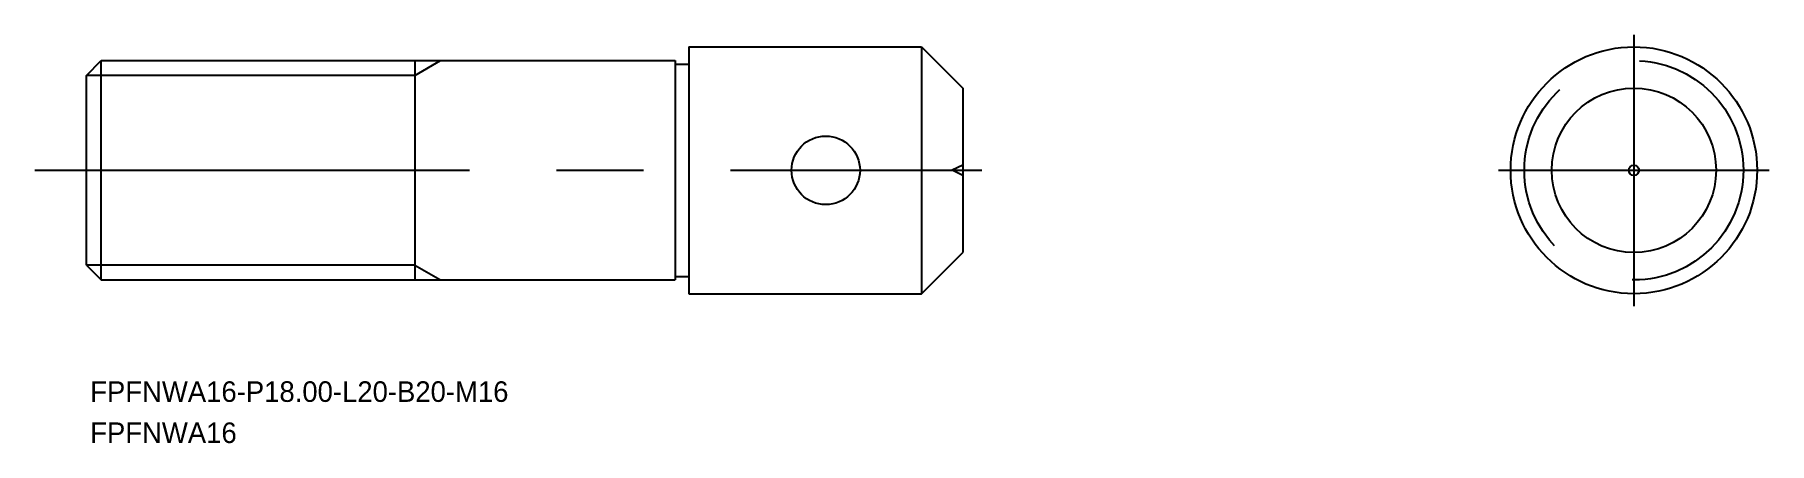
# Model space of a CAD drawing. Extents: x -1043 to -916, y -458 to -429.
import ezdxf

# ---------------------------------------------------------------- set-up
doc = ezdxf.new("R2010")
doc.units = 0
for name, pattern in [('CENTER', [50.8, 31.75, -6.35, 6.35, -6.35]), ('DASHED', [19.05, 12.7, -6.35]), ('PHANTOM', [63.5, 31.75, -6.35, 6.35, -6.35, 6.35, -6.35])]:
    doc.linetypes.add(name, pattern=pattern)
doc.layers.get('0').update_dxf_attribs({"linetype": 'CONTINUOUS'})
doc.layers.add('CENTER', color=1, linetype='CENTER')

msp = doc.modelspace()

# ---------------------------------------------------------------- linework, layer by layer
at = {"color": 7, "linetype": 'CONTINUOUS'}
for p, q in [((-1039.11, -431.66), (-1038.03, -430.57)), ((-1038.03, -446.57), (-1038.03, -430.57)), ((-1038.03, -430.57), (-1012.71, -430.57)), ((-1015.11, -430.57), (-1015.11, -446.57)), ((-1013.24, -430.57), (-996.11, -430.57)), ((-996.11, -430.57), (-996.11, -446.57)), ((-995.11, -429.57), (-978.11, -429.57)), ((-978.11, -429.57), (-975.11, -432.57)), ((-1039.11, -445.49), (-1039.11, -431.66)), ((-1038.03, -445.63), (-1038.03, -431.52)), ((-996.11, -430.82), (-995.11, -430.82)), ((-975.11, -432.57), (-975.11, -444.57)), ((-978.11, -447.57), (-975.11, -444.57)), ((-1039.11, -445.49), (-1038.03, -446.57)), ((-1038.03, -446.57), (-1012.71, -446.57)), ((-1013.24, -446.57), (-996.11, -446.57)), ((-996.11, -446.32), (-995.11, -446.32)), ((-995.11, -447.57), (-978.11, -447.57))]:
    msp.add_line(p, q, dxfattribs=at)
at = {"color": 3, "linetype": 'CONTINUOUS'}
for p, q in [((-1015.11, -431.66), (-1013.24, -430.57)), ((-1015.11, -431.66), (-1039.11, -431.66)), ((-1015.11, -445.49), (-1039.11, -445.49)), ((-1015.11, -445.49), (-1013.24, -446.57))]:
    msp.add_line(p, q, dxfattribs=at)
for p, q in [((-995.11, -429.57), (-995.11, -447.57)), ((-978.11, -429.57), (-978.11, -447.57))]:
    msp.add_line(p, q)
at = {"color": 3, "linetype": 'PHANTOM'}
for p in [(-975.11, -438.2), (-975.11, -438.95)]:
    msp.add_line(p, (-975.89, -438.57), dxfattribs=at)
for centre, radius in [((-926.09, -438.57), 9), ((-985.11, -438.57), 2.5), ((-926.09, -438.57), 0.375)]:
    msp.add_circle(centre, radius)
at = {"color": 3, "linetype": 'DASHED'}
msp.add_circle((-926.09, -438.57), 8, dxfattribs=at)
at = {"linetype": 'CONTINUOUS'}
msp.add_circle((-926.09, -438.57), 6, dxfattribs=at)
at = {"layer": 'CENTER', "color": 1, "linetype": 'CENTER'}
for p, q in [((-926.09, -428.68), (-926.09, -448.47)), ((-1042.88, -438.57), (-973.71, -438.57)), ((-935.99, -438.57), (-916.2, -438.57))]:
    msp.add_line(p, q, dxfattribs=at)

# ---------------------------------------------------------------- texts
for s, p in [('FPFNWA16-P18.00-L20-B20-M16', (-1038.83, -455.46)), ('FPFNWA16', (-1038.83, -458.46))]:
    msp.add_text(s, height=1.5).set_placement(p)

doc.saveas('drawing.dxf')
